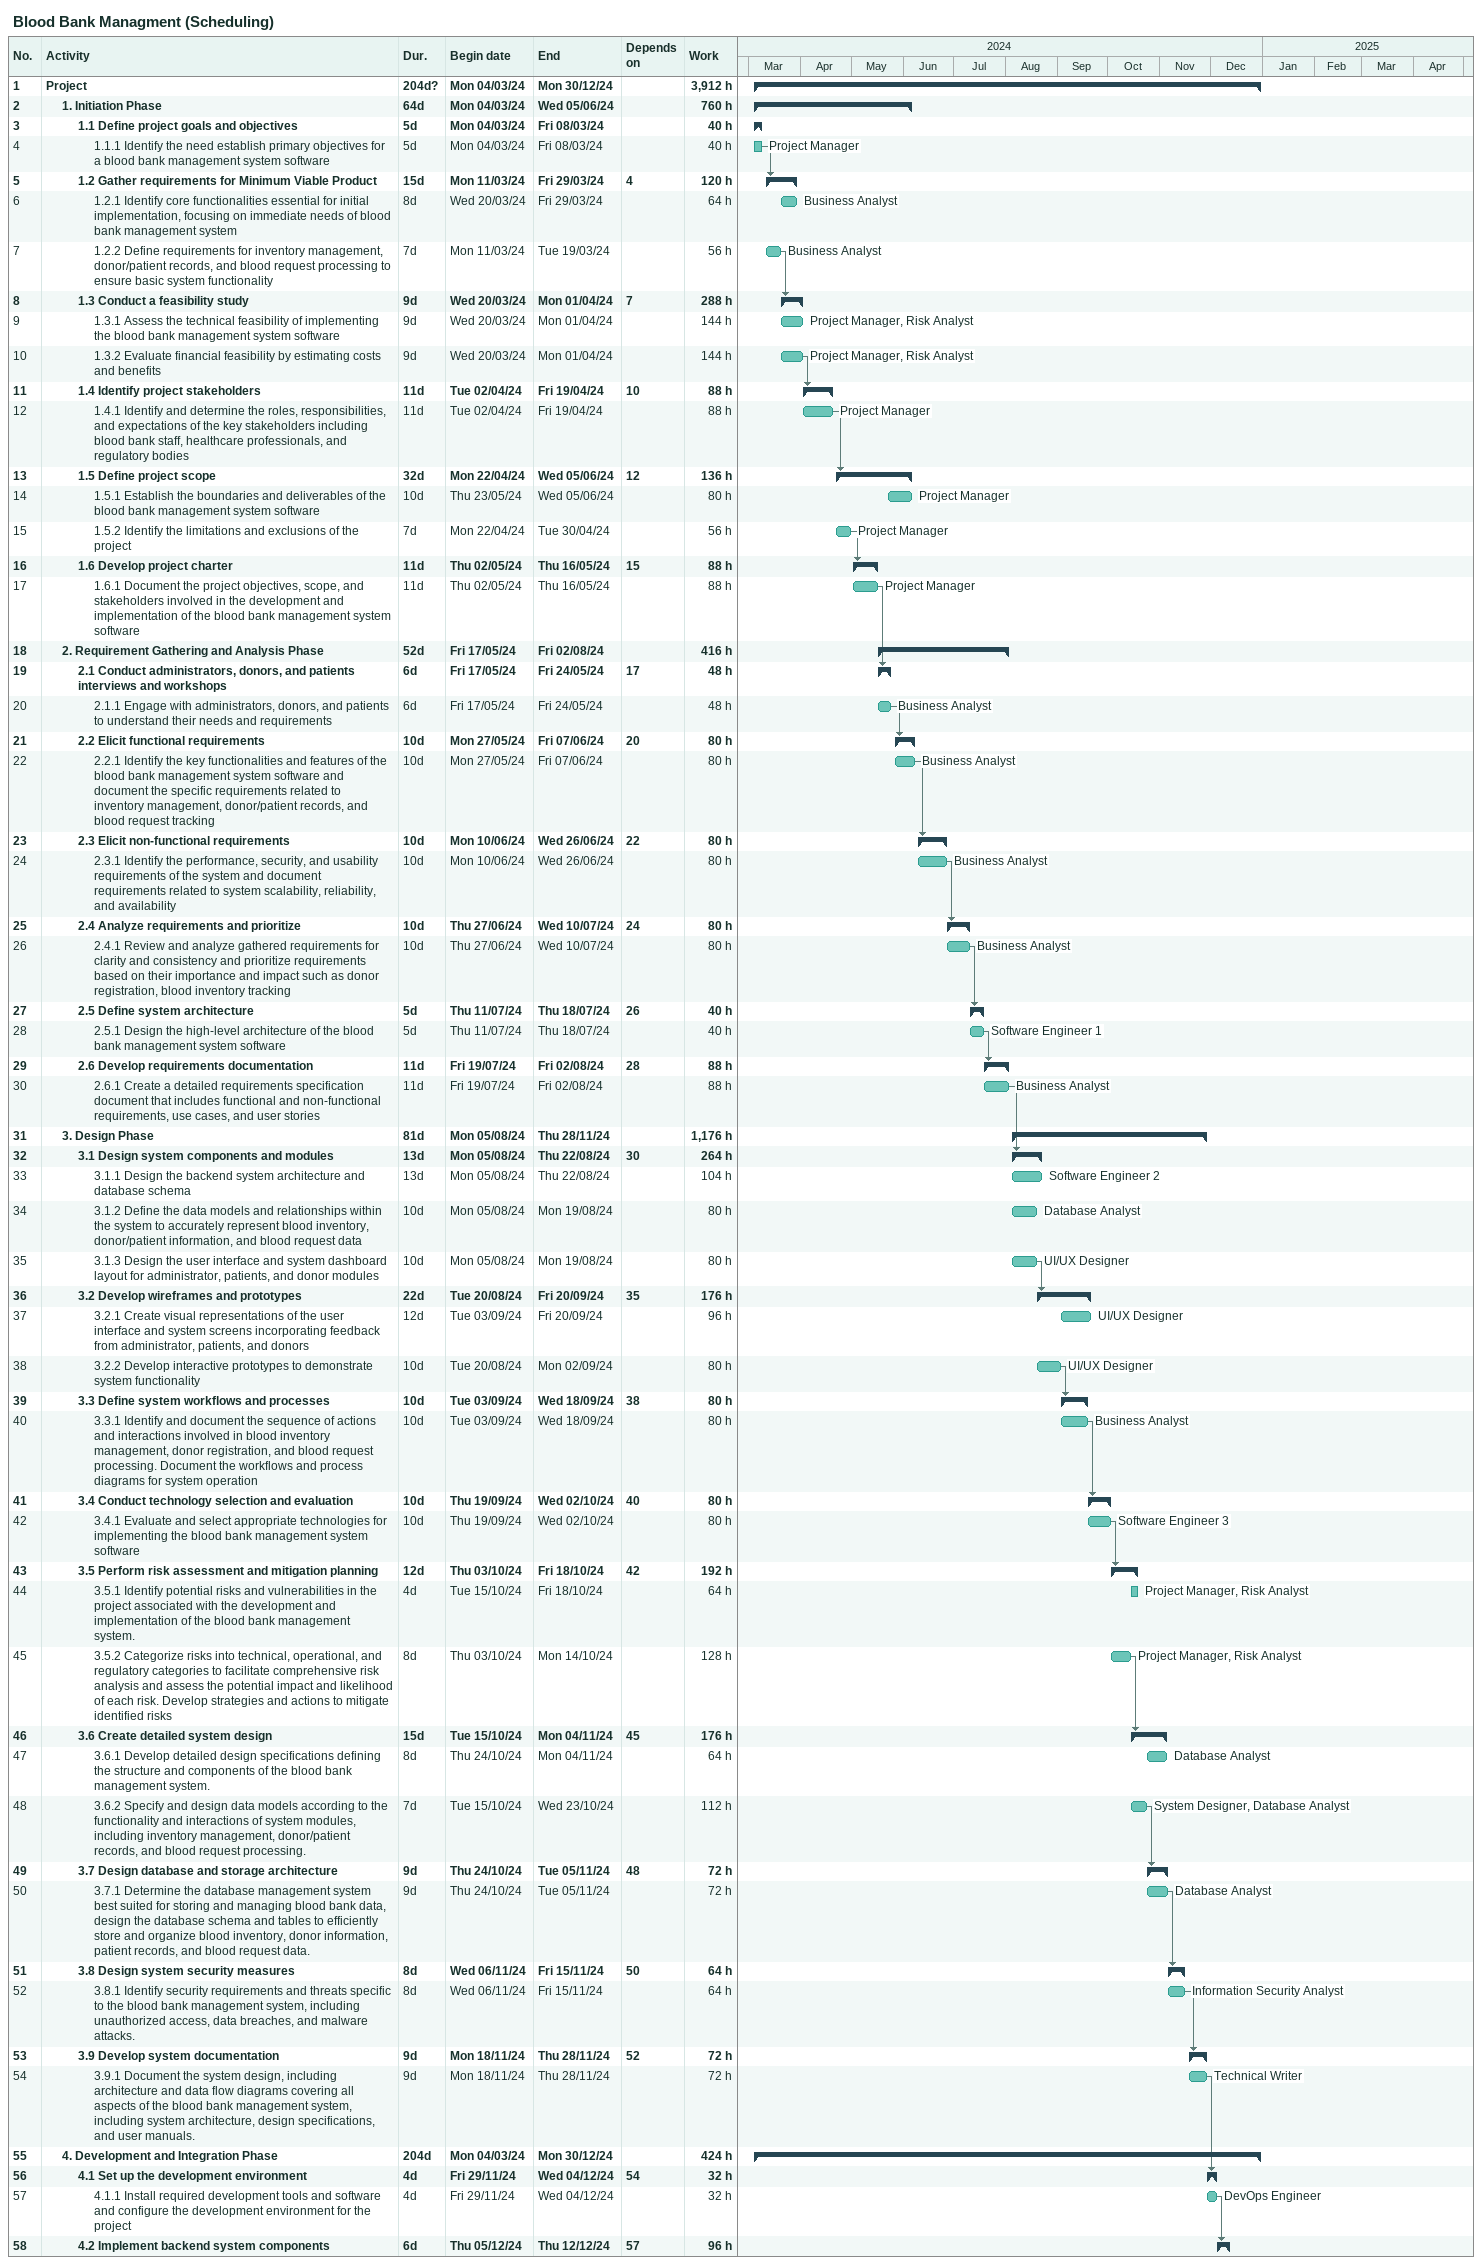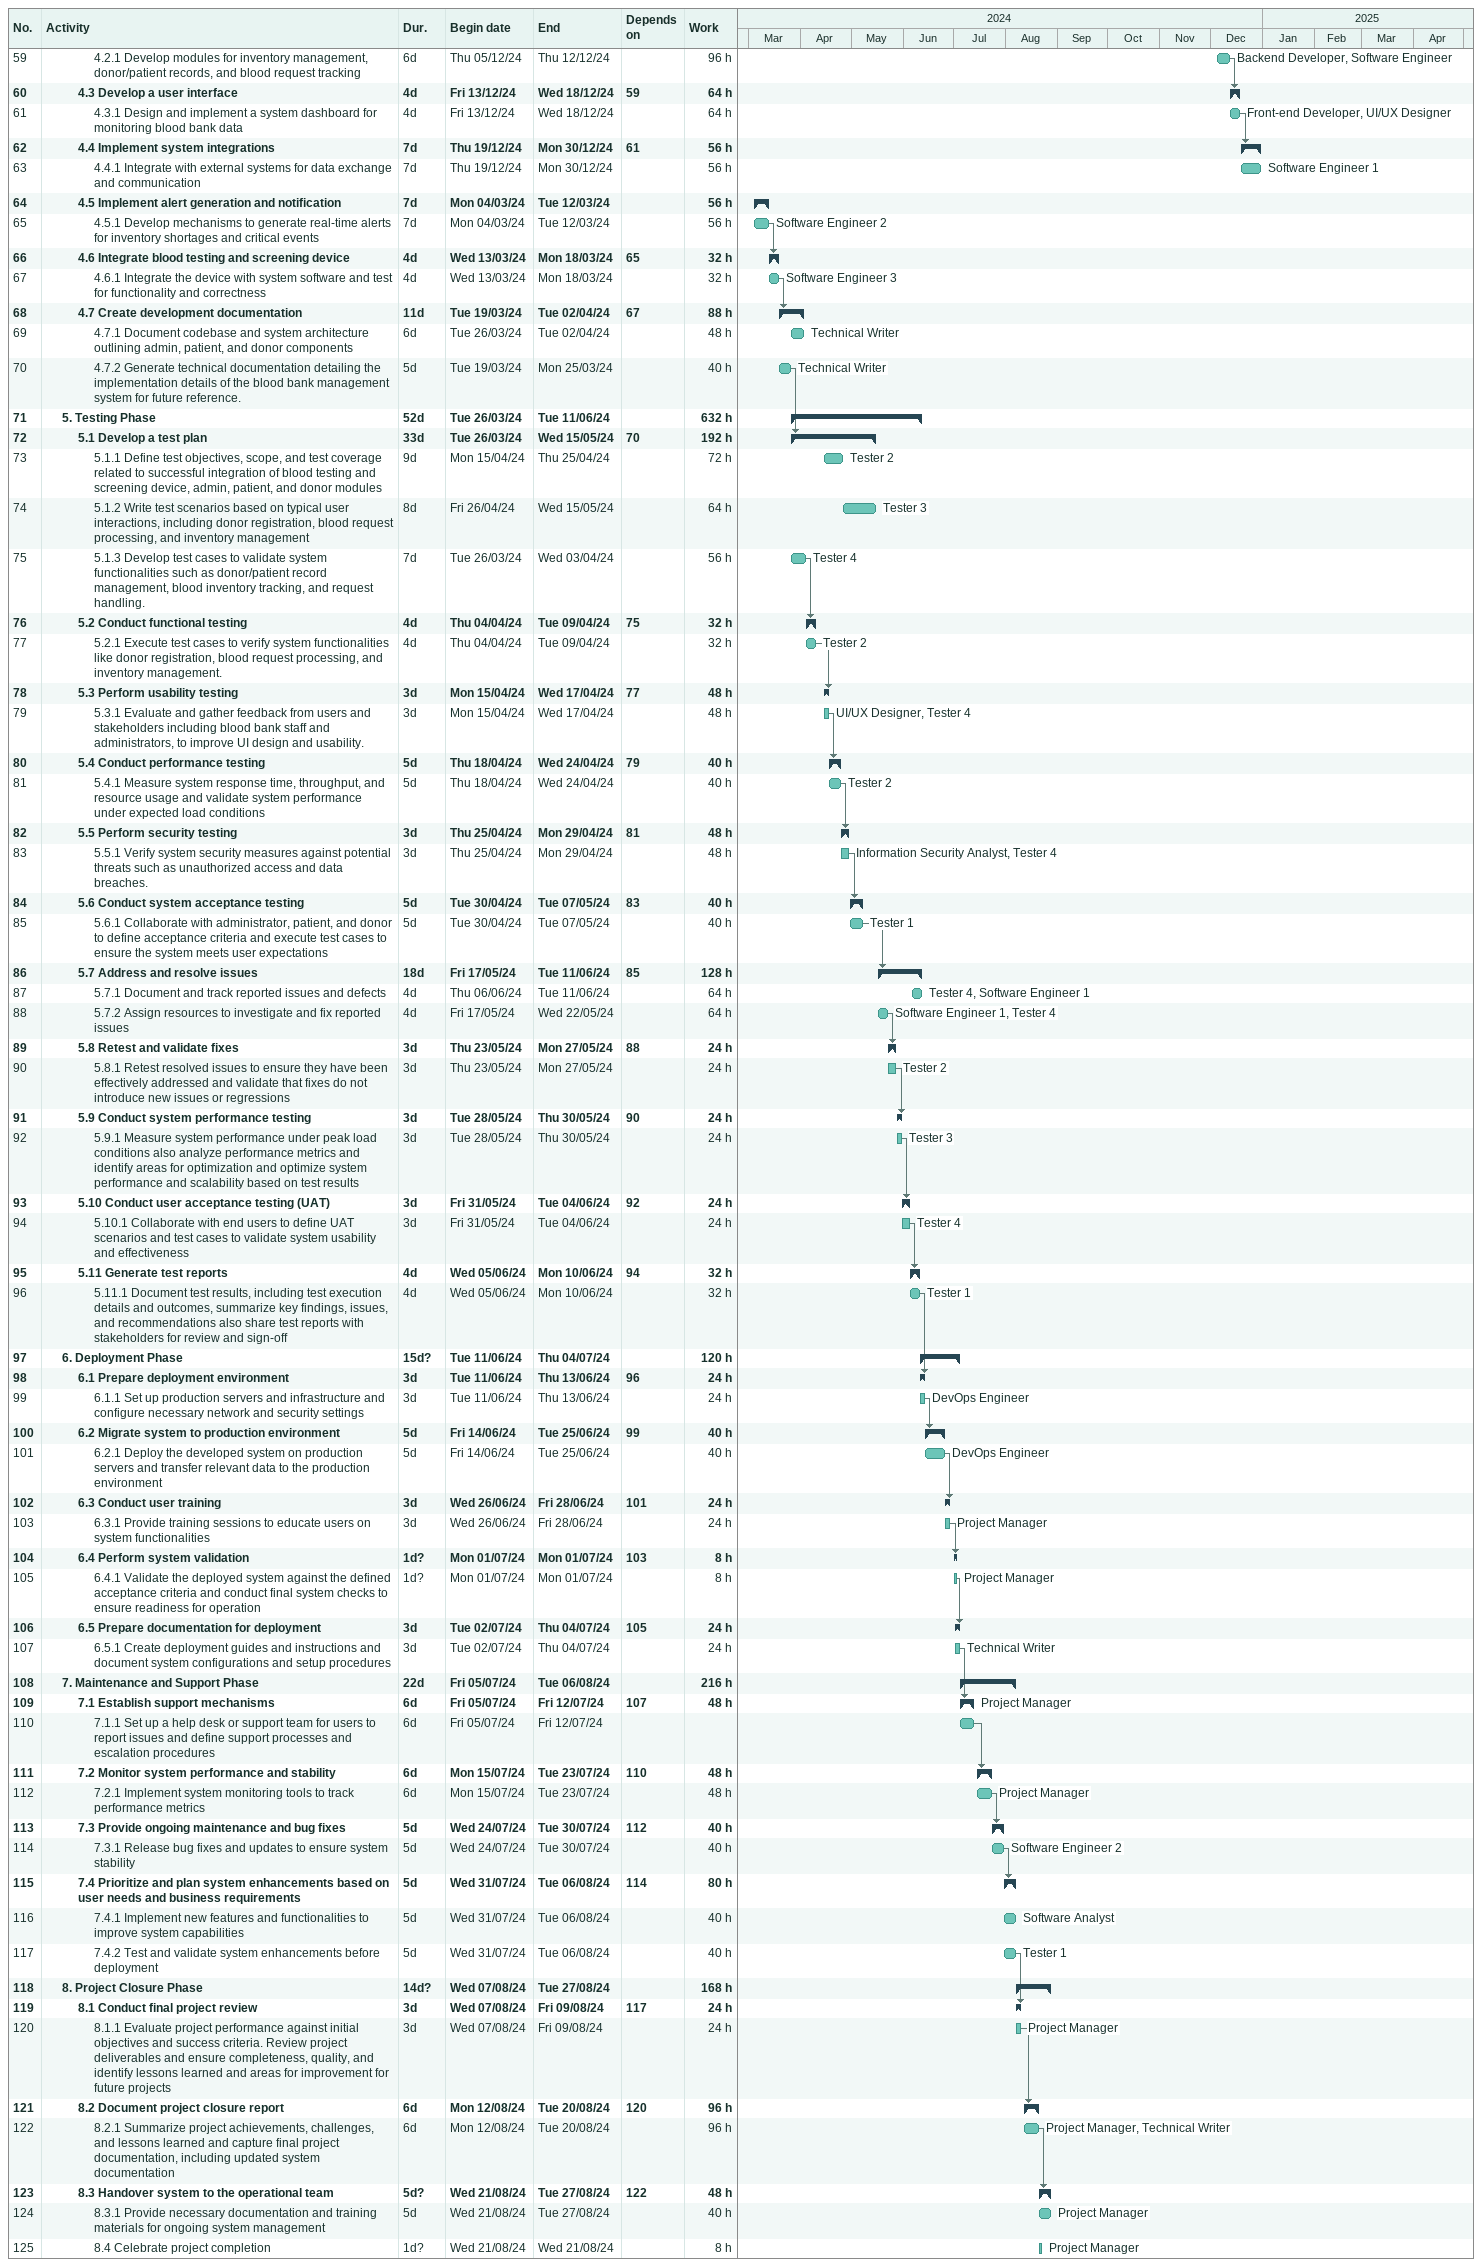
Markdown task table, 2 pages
Blood Bank Managment (Scheduling)

| ID | Level | Task | Duration | Start | Finish | Predecessors | Resources | Work (h) |
|---|---|---|---|---|---|---|---|---|
| 1 | 1 | **Project** | 204d? | 2024-03-04 | 2024-12-30 |  |  | 3912 |
| 2 | 2 | **1. Initiation Phase** | 64d | 2024-03-04 | 2024-06-05 |  |  | 760 |
| 3 | 3 | **1.1 Define project goals and objectives** | 5d | 2024-03-04 | 2024-03-08 |  |  | 40 |
| 4 | 4 | 1.1.1 Identify the need establish primary objectives for a blood bank management system software | 5d | 2024-03-04 | 2024-03-08 |  | Project Manager | 40 |
| 5 | 3 | **1.2 Gather requirements for Minimum Viable Product** | 15d | 2024-03-11 | 2024-03-29 | 4 |  | 120 |
| 6 | 4 | 1.2.1 Identify core functionalities essential for initial implementation, focusing on immediate needs of blood bank management system | 8d | 2024-03-20 | 2024-03-29 |  | Business Analyst | 64 |
| 7 | 4 | 1.2.2 Define requirements for inventory management, donor/patient records, and blood request processing to ensure basic system functionality | 7d | 2024-03-11 | 2024-03-19 |  | Business Analyst | 56 |
| 8 | 3 | **1.3 Conduct a feasibility study** | 9d | 2024-03-20 | 2024-04-01 | 7 |  | 288 |
| 9 | 4 | 1.3.1 Assess the technical feasibility of implementing the blood bank management system software | 9d | 2024-03-20 | 2024-04-01 |  | Project Manager, Risk Analyst | 144 |
| 10 | 4 | 1.3.2 Evaluate financial feasibility by estimating costs and benefits | 9d | 2024-03-20 | 2024-04-01 |  | Project Manager, Risk Analyst | 144 |
| 11 | 3 | **1.4 Identify project stakeholders** | 11d | 2024-04-02 | 2024-04-19 | 10 |  | 88 |
| 12 | 4 | 1.4.1 Identify and determine the roles, responsibilities, and expectations of the key stakeholders including blood bank staff, healthcare professionals, and regulatory bodies | 11d | 2024-04-02 | 2024-04-19 |  | Project Manager | 88 |
| 13 | 3 | **1.5 Define project scope** | 32d | 2024-04-22 | 2024-06-05 | 12 |  | 136 |
| 14 | 4 | 1.5.1 Establish the boundaries and deliverables of the blood bank management system software | 10d | 2024-05-23 | 2024-06-05 |  | Project Manager | 80 |
| 15 | 4 | 1.5.2 Identify the limitations and exclusions of the project | 7d | 2024-04-22 | 2024-04-30 |  | Project Manager | 56 |
| 16 | 3 | **1.6 Develop project charter** | 11d | 2024-05-02 | 2024-05-16 | 15 |  | 88 |
| 17 | 4 | 1.6.1 Document the project objectives, scope, and stakeholders involved in the development and implementation of the blood bank management system software | 11d | 2024-05-02 | 2024-05-16 |  | Project Manager | 88 |
| 18 | 2 | **2. Requirement Gathering and Analysis Phase** | 52d | 2024-05-17 | 2024-08-02 |  |  | 416 |
| 19 | 3 | **2.1 Conduct administrators, donors, and patients interviews and workshops** | 6d | 2024-05-17 | 2024-05-24 | 17 |  | 48 |
| 20 | 4 | 2.1.1 Engage with administrators, donors, and patients to understand their needs and requirements | 6d | 2024-05-17 | 2024-05-24 |  | Business Analyst | 48 |
| 21 | 3 | **2.2 Elicit functional requirements** | 10d | 2024-05-27 | 2024-06-07 | 20 |  | 80 |
| 22 | 4 | 2.2.1 Identify the key functionalities and features of the blood bank management system software and document the specific requirements related to inventory management, donor/patient records, and blood request tracking | 10d | 2024-05-27 | 2024-06-07 |  | Business Analyst | 80 |
| 23 | 3 | **2.3 Elicit non-functional requirements** | 10d | 2024-06-10 | 2024-06-26 | 22 |  | 80 |
| 24 | 4 | 2.3.1 Identify the performance, security, and usability requirements of the system and document requirements related to system scalability, reliability, and availability | 10d | 2024-06-10 | 2024-06-26 |  | Business Analyst | 80 |
| 25 | 3 | **2.4 Analyze requirements and prioritize** | 10d | 2024-06-27 | 2024-07-10 | 24 |  | 80 |
| 26 | 4 | 2.4.1 Review and analyze gathered requirements for clarity and consistency and prioritize requirements based on their importance and impact such as donor registration, blood inventory tracking | 10d | 2024-06-27 | 2024-07-10 |  | Business Analyst | 80 |
| 27 | 3 | **2.5 Define system architecture** | 5d | 2024-07-11 | 2024-07-18 | 26 |  | 40 |
| 28 | 4 | 2.5.1 Design the high-level architecture of the blood bank management system software | 5d | 2024-07-11 | 2024-07-18 |  | Software Engineer 1 | 40 |
| 29 | 3 | **2.6 Develop requirements documentation** | 11d | 2024-07-19 | 2024-08-02 | 28 |  | 88 |
| 30 | 4 | 2.6.1 Create a detailed requirements specification document that includes functional and non-functional requirements, use cases, and user stories | 11d | 2024-07-19 | 2024-08-02 |  | Business Analyst | 88 |
| 31 | 2 | **3. Design Phase** | 81d | 2024-08-05 | 2024-11-28 |  |  | 1176 |
| 32 | 3 | **3.1 Design system components and modules** | 13d | 2024-08-05 | 2024-08-22 | 30 |  | 264 |
| 33 | 4 | 3.1.1 Design the backend system architecture and database schema | 13d | 2024-08-05 | 2024-08-22 |  | Software Engineer 2 | 104 |
| 34 | 4 | 3.1.2 Define the data models and relationships within the system to accurately represent blood inventory, donor/patient information, and blood request data | 10d | 2024-08-05 | 2024-08-19 |  | Database Analyst | 80 |
| 35 | 4 | 3.1.3 Design the user interface and system dashboard layout for administrator, patients, and donor modules | 10d | 2024-08-05 | 2024-08-19 |  | UI/UX Designer | 80 |
| 36 | 3 | **3.2 Develop wireframes and prototypes** | 22d | 2024-08-20 | 2024-09-20 | 35 |  | 176 |
| 37 | 4 | 3.2.1 Create visual representations of the user interface and system screens incorporating feedback from administrator, patients, and donors | 12d | 2024-09-03 | 2024-09-20 |  | UI/UX Designer | 96 |
| 38 | 4 | 3.2.2 Develop interactive prototypes to demonstrate system functionality | 10d | 2024-08-20 | 2024-09-02 |  | UI/UX Designer | 80 |
| 39 | 3 | **3.3 Define system workflows and processes** | 10d | 2024-09-03 | 2024-09-18 | 38 |  | 80 |
| 40 | 4 | 3.3.1 Identify and document the sequence of actions and interactions involved in blood inventory management, donor registration, and blood request processing. Document the workflows and process diagrams for system operation | 10d | 2024-09-03 | 2024-09-18 |  | Business Analyst | 80 |
| 41 | 3 | **3.4 Conduct technology selection and evaluation** | 10d | 2024-09-19 | 2024-10-02 | 40 |  | 80 |
| 42 | 4 | 3.4.1 Evaluate and select appropriate technologies for implementing the blood bank management system software | 10d | 2024-09-19 | 2024-10-02 |  | Software Engineer 3 | 80 |
| 43 | 3 | **3.5 Perform risk assessment and mitigation planning** | 12d | 2024-10-03 | 2024-10-18 | 42 |  | 192 |
| 44 | 4 | 3.5.1 Identify potential risks and vulnerabilities in the project associated with the development and implementation of the blood bank management system. | 4d | 2024-10-15 | 2024-10-18 |  | Project Manager, Risk Analyst | 64 |
| 45 | 4 | 3.5.2 Categorize risks into technical, operational, and regulatory categories to facilitate comprehensive risk analysis and assess the potential impact and likelihood of each risk. Develop strategies and actions to mitigate identified risks | 8d | 2024-10-03 | 2024-10-14 |  | Project Manager, Risk Analyst | 128 |
| 46 | 3 | **3.6 Create detailed system design** | 15d | 2024-10-15 | 2024-11-04 | 45 |  | 176 |
| 47 | 4 | 3.6.1 Develop detailed design specifications defining the structure and components of the blood bank management system. | 8d | 2024-10-24 | 2024-11-04 |  | Database Analyst | 64 |
| 48 | 4 | 3.6.2 Specify and design data models according to the functionality and interactions of system modules, including inventory management, donor/patient records, and blood request processing. | 7d | 2024-10-15 | 2024-10-23 |  | System Designer, Database Analyst | 112 |
| 49 | 3 | **3.7 Design database and storage architecture** | 9d | 2024-10-24 | 2024-11-05 | 48 |  | 72 |
| 50 | 4 | 3.7.1 Determine the database management system best suited for storing and managing blood bank data, design the database schema and tables to efficiently store and organize blood inventory, donor information, patient records, and blood request data. | 9d | 2024-10-24 | 2024-11-05 |  | Database Analyst | 72 |
| 51 | 3 | **3.8 Design system security measures** | 8d | 2024-11-06 | 2024-11-15 | 50 |  | 64 |
| 52 | 4 | 3.8.1 Identify security requirements and threats specific to the blood bank management system, including unauthorized access, data breaches, and malware attacks. | 8d | 2024-11-06 | 2024-11-15 |  | Information Security Analyst | 64 |
| 53 | 3 | **3.9 Develop system documentation** | 9d | 2024-11-18 | 2024-11-28 | 52 |  | 72 |
| 54 | 4 | 3.9.1 Document the system design, including architecture and data flow diagrams covering all aspects of the blood bank management system, including system architecture, design specifications, and user manuals. | 9d | 2024-11-18 | 2024-11-28 |  | Technical Writer | 72 |
| 55 | 2 | **4. Development and Integration Phase** | 204d | 2024-03-04 | 2024-12-30 |  |  | 424 |
| 56 | 3 | **4.1 Set up the development environment** | 4d | 2024-11-29 | 2024-12-04 | 54 |  | 32 |
| 57 | 4 | 4.1.1 Install required development tools and software and configure the development environment for the project | 4d | 2024-11-29 | 2024-12-04 |  | DevOps Engineer | 32 |
| 58 | 3 | **4.2 Implement backend system components** | 6d | 2024-12-05 | 2024-12-12 | 57 |  | 96 |
| 59 | 4 | 4.2.1 Develop modules for inventory management, donor/patient records, and blood request tracking | 6d | 2024-12-05 | 2024-12-12 |  | Backend Developer, Software Engineer | 96 |
| 60 | 3 | **4.3 Develop a user interface** | 4d | 2024-12-13 | 2024-12-18 | 59 |  | 64 |
| 61 | 4 | 4.3.1 Design and implement a system dashboard for monitoring blood bank data | 4d | 2024-12-13 | 2024-12-18 |  | Front-end Developer, UI/UX Designer | 64 |
| 62 | 3 | **4.4 Implement system integrations** | 7d | 2024-12-19 | 2024-12-30 | 61 |  | 56 |
| 63 | 4 | 4.4.1 Integrate with external systems for data exchange and communication | 7d | 2024-12-19 | 2024-12-30 |  | Software Engineer 1 | 56 |
| 64 | 3 | **4.5 Implement alert generation and notification** | 7d | 2024-03-04 | 2024-03-12 |  |  | 56 |
| 65 | 4 | 4.5.1 Develop mechanisms to generate real-time alerts for inventory shortages and critical events | 7d | 2024-03-04 | 2024-03-12 |  | Software Engineer 2 | 56 |
| 66 | 3 | **4.6 Integrate blood testing and screening device** | 4d | 2024-03-13 | 2024-03-18 | 65 |  | 32 |
| 67 | 4 | 4.6.1 Integrate the device with system software and test for functionality and correctness | 4d | 2024-03-13 | 2024-03-18 |  | Software Engineer 3 | 32 |
| 68 | 3 | **4.7 Create development documentation** | 11d | 2024-03-19 | 2024-04-02 | 67 |  | 88 |
| 69 | 4 | 4.7.1 Document codebase and system architecture outlining admin, patient, and donor components | 6d | 2024-03-26 | 2024-04-02 |  | Technical Writer | 48 |
| 70 | 4 | 4.7.2 Generate technical documentation detailing the implementation details of the blood bank management system for future reference. | 5d | 2024-03-19 | 2024-03-25 |  | Technical Writer | 40 |
| 71 | 2 | **5. Testing Phase** | 52d | 2024-03-26 | 2024-06-11 |  |  | 632 |
| 72 | 3 | **5.1 Develop a test plan** | 33d | 2024-03-26 | 2024-05-15 | 70 |  | 192 |
| 73 | 4 | 5.1.1 Define test objectives, scope, and test coverage related to successful integration of blood testing and screening device, admin, patient, and donor modules | 9d | 2024-04-15 | 2024-04-25 |  | Tester 2 | 72 |
| 74 | 4 | 5.1.2 Write test scenarios based on typical user interactions, including donor registration, blood request processing, and inventory management | 8d | 2024-04-26 | 2024-05-15 |  | Tester 3 | 64 |
| 75 | 4 | 5.1.3 Develop test cases to validate system functionalities such as donor/patient record management, blood inventory tracking, and request handling. | 7d | 2024-03-26 | 2024-04-03 |  | Tester 4 | 56 |
| 76 | 3 | **5.2 Conduct functional testing** | 4d | 2024-04-04 | 2024-04-09 | 75 |  | 32 |
| 77 | 4 | 5.2.1 Execute test cases to verify system functionalities like donor registration, blood request processing, and inventory management. | 4d | 2024-04-04 | 2024-04-09 |  | Tester 2 | 32 |
| 78 | 3 | **5.3 Perform usability testing** | 3d | 2024-04-15 | 2024-04-17 | 77 |  | 48 |
| 79 | 4 | 5.3.1 Evaluate and gather feedback from users and stakeholders including blood bank staff and administrators, to improve UI design and usability. | 3d | 2024-04-15 | 2024-04-17 |  | UI/UX Designer, Tester 4 | 48 |
| 80 | 3 | **5.4 Conduct performance testing** | 5d | 2024-04-18 | 2024-04-24 | 79 |  | 40 |
| 81 | 4 | 5.4.1 Measure system response time, throughput, and resource usage and validate system performance under expected load conditions | 5d | 2024-04-18 | 2024-04-24 |  | Tester 2 | 40 |
| 82 | 3 | **5.5 Perform security testing** | 3d | 2024-04-25 | 2024-04-29 | 81 |  | 48 |
| 83 | 4 | 5.5.1 Verify system security measures against potential threats such as unauthorized access and data breaches. | 3d | 2024-04-25 | 2024-04-29 |  | Information Security Analyst, Tester 4 | 48 |
| 84 | 3 | **5.6 Conduct system acceptance testing** | 5d | 2024-04-30 | 2024-05-07 | 83 |  | 40 |
| 85 | 4 | 5.6.1 Collaborate with administrator, patient, and donor to define acceptance criteria and execute test cases to ensure the system meets user expectations | 5d | 2024-04-30 | 2024-05-07 |  | Tester 1 | 40 |
| 86 | 3 | **5.7 Address and resolve issues** | 18d | 2024-05-17 | 2024-06-11 | 85 |  | 128 |
| 87 | 4 | 5.7.1 Document and track reported issues and defects | 4d | 2024-06-06 | 2024-06-11 |  | Tester 4, Software Engineer 1 | 64 |
| 88 | 4 | 5.7.2 Assign resources to investigate and fix reported issues | 4d | 2024-05-17 | 2024-05-22 |  | Software Engineer 1, Tester 4 | 64 |
| 89 | 3 | **5.8 Retest and validate fixes** | 3d | 2024-05-23 | 2024-05-27 | 88 |  | 24 |
| 90 | 4 | 5.8.1 Retest resolved issues to ensure they have been effectively addressed and validate that fixes do not introduce new issues or regressions | 3d | 2024-05-23 | 2024-05-27 |  | Tester 2 | 24 |
| 91 | 3 | **5.9 Conduct system performance testing** | 3d | 2024-05-28 | 2024-05-30 | 90 |  | 24 |
| 92 | 4 | 5.9.1 Measure system performance under peak load conditions also analyze performance metrics and identify areas for optimization and optimize system performance and scalability based on test results | 3d | 2024-05-28 | 2024-05-30 |  | Tester 3 | 24 |
| 93 | 3 | **5.10 Conduct user acceptance testing (UAT)** | 3d | 2024-05-31 | 2024-06-04 | 92 |  | 24 |
| 94 | 4 | 5.10.1 Collaborate with end users to define UAT scenarios and test cases to validate system usability and effectiveness | 3d | 2024-05-31 | 2024-06-04 |  | Tester 4 | 24 |
| 95 | 3 | **5.11 Generate test reports** | 4d | 2024-06-05 | 2024-06-10 | 94 |  | 32 |
| 96 | 4 | 5.11.1 Document test results, including test execution details and outcomes, summarize key findings, issues, and recommendations also share test reports with stakeholders for review and sign-off | 4d | 2024-06-05 | 2024-06-10 |  | Tester 1 | 32 |
| 97 | 2 | **6. Deployment Phase** | 15d? | 2024-06-11 | 2024-07-04 |  |  | 120 |
| 98 | 3 | **6.1 Prepare deployment environment** | 3d | 2024-06-11 | 2024-06-13 | 96 |  | 24 |
| 99 | 4 | 6.1.1 Set up production servers and infrastructure and configure necessary network and security settings | 3d | 2024-06-11 | 2024-06-13 |  | DevOps Engineer | 24 |
| 100 | 3 | **6.2 Migrate system to production environment** | 5d | 2024-06-14 | 2024-06-25 | 99 |  | 40 |
| 101 | 4 | 6.2.1 Deploy the developed system on production servers and transfer relevant data to the production environment | 5d | 2024-06-14 | 2024-06-25 |  | DevOps Engineer | 40 |
| 102 | 3 | **6.3 Conduct user training** | 3d | 2024-06-26 | 2024-06-28 | 101 |  | 24 |
| 103 | 4 | 6.3.1 Provide training sessions to educate users on system functionalities | 3d | 2024-06-26 | 2024-06-28 |  | Project Manager | 24 |
| 104 | 3 | **6.4 Perform system validation** | 1d? | 2024-07-01 | 2024-07-01 | 103 |  | 8 |
| 105 | 4 | 6.4.1 Validate the deployed system against the defined acceptance criteria and conduct final system checks to ensure readiness for operation | 1d? | 2024-07-01 | 2024-07-01 |  | Project Manager | 8 |
| 106 | 3 | **6.5 Prepare documentation for deployment** | 3d | 2024-07-02 | 2024-07-04 | 105 |  | 24 |
| 107 | 4 | 6.5.1 Create deployment guides and instructions and document system configurations and setup procedures | 3d | 2024-07-02 | 2024-07-04 |  | Technical Writer | 24 |
| 108 | 2 | **7. Maintenance and Support Phase** | 22d | 2024-07-05 | 2024-08-06 |  |  | 216 |
| 109 | 3 | **7.1 Establish support mechanisms** | 6d | 2024-07-05 | 2024-07-12 | 107 | Project Manager | 48 |
| 110 | 4 | 7.1.1 Set up a help desk or support team for users to report issues and define support processes and escalation procedures | 6d | 2024-07-05 | 2024-07-12 |  |  |  |
| 111 | 3 | **7.2 Monitor system performance and stability** | 6d | 2024-07-15 | 2024-07-23 | 110 |  | 48 |
| 112 | 4 | 7.2.1 Implement system monitoring tools to track performance metrics | 6d | 2024-07-15 | 2024-07-23 |  | Project Manager | 48 |
| 113 | 3 | **7.3 Provide ongoing maintenance and bug fixes** | 5d | 2024-07-24 | 2024-07-30 | 112 |  | 40 |
| 114 | 4 | 7.3.1 Release bug fixes and updates to ensure system stability | 5d | 2024-07-24 | 2024-07-30 |  | Software Engineer 2 | 40 |
| 115 | 3 | **7.4 Prioritize and plan system enhancements based on user needs and business requirements** | 5d | 2024-07-31 | 2024-08-06 | 114 |  | 80 |
| 116 | 4 | 7.4.1 Implement new features and functionalities to improve system capabilities | 5d | 2024-07-31 | 2024-08-06 |  | Software Analyst | 40 |
| 117 | 4 | 7.4.2 Test and validate system enhancements before deployment | 5d | 2024-07-31 | 2024-08-06 |  | Tester 1 | 40 |
| 118 | 2 | **8. Project Closure Phase** | 14d? | 2024-08-07 | 2024-08-27 |  |  | 168 |
| 119 | 3 | **8.1 Conduct final project review** | 3d | 2024-08-07 | 2024-08-09 | 117 |  | 24 |
| 120 | 4 | 8.1.1 Evaluate project performance against initial objectives and success criteria. Review project deliverables and ensure completeness, quality, and identify lessons learned and areas for improvement for future projects | 3d | 2024-08-07 | 2024-08-09 |  | Project Manager | 24 |
| 121 | 3 | **8.2 Document project closure report** | 6d | 2024-08-12 | 2024-08-20 | 120 |  | 96 |
| 122 | 4 | 8.2.1 Summarize project achievements, challenges, and lessons learned and capture final project documentation, including updated system documentation | 6d | 2024-08-12 | 2024-08-20 |  | Project Manager, Technical Writer | 96 |
| 123 | 3 | **8.3 Handover system to the operational team** | 5d? | 2024-08-21 | 2024-08-27 | 122 |  | 48 |
| 124 | 4 | 8.3.1 Provide necessary documentation and training materials for ongoing system management | 5d | 2024-08-21 | 2024-08-27 |  | Project Manager | 40 |
| 125 | 4 | 8.4 Celebrate project completion | 1d? | 2024-08-21 | 2024-08-21 |  | Project Manager | 8 |
